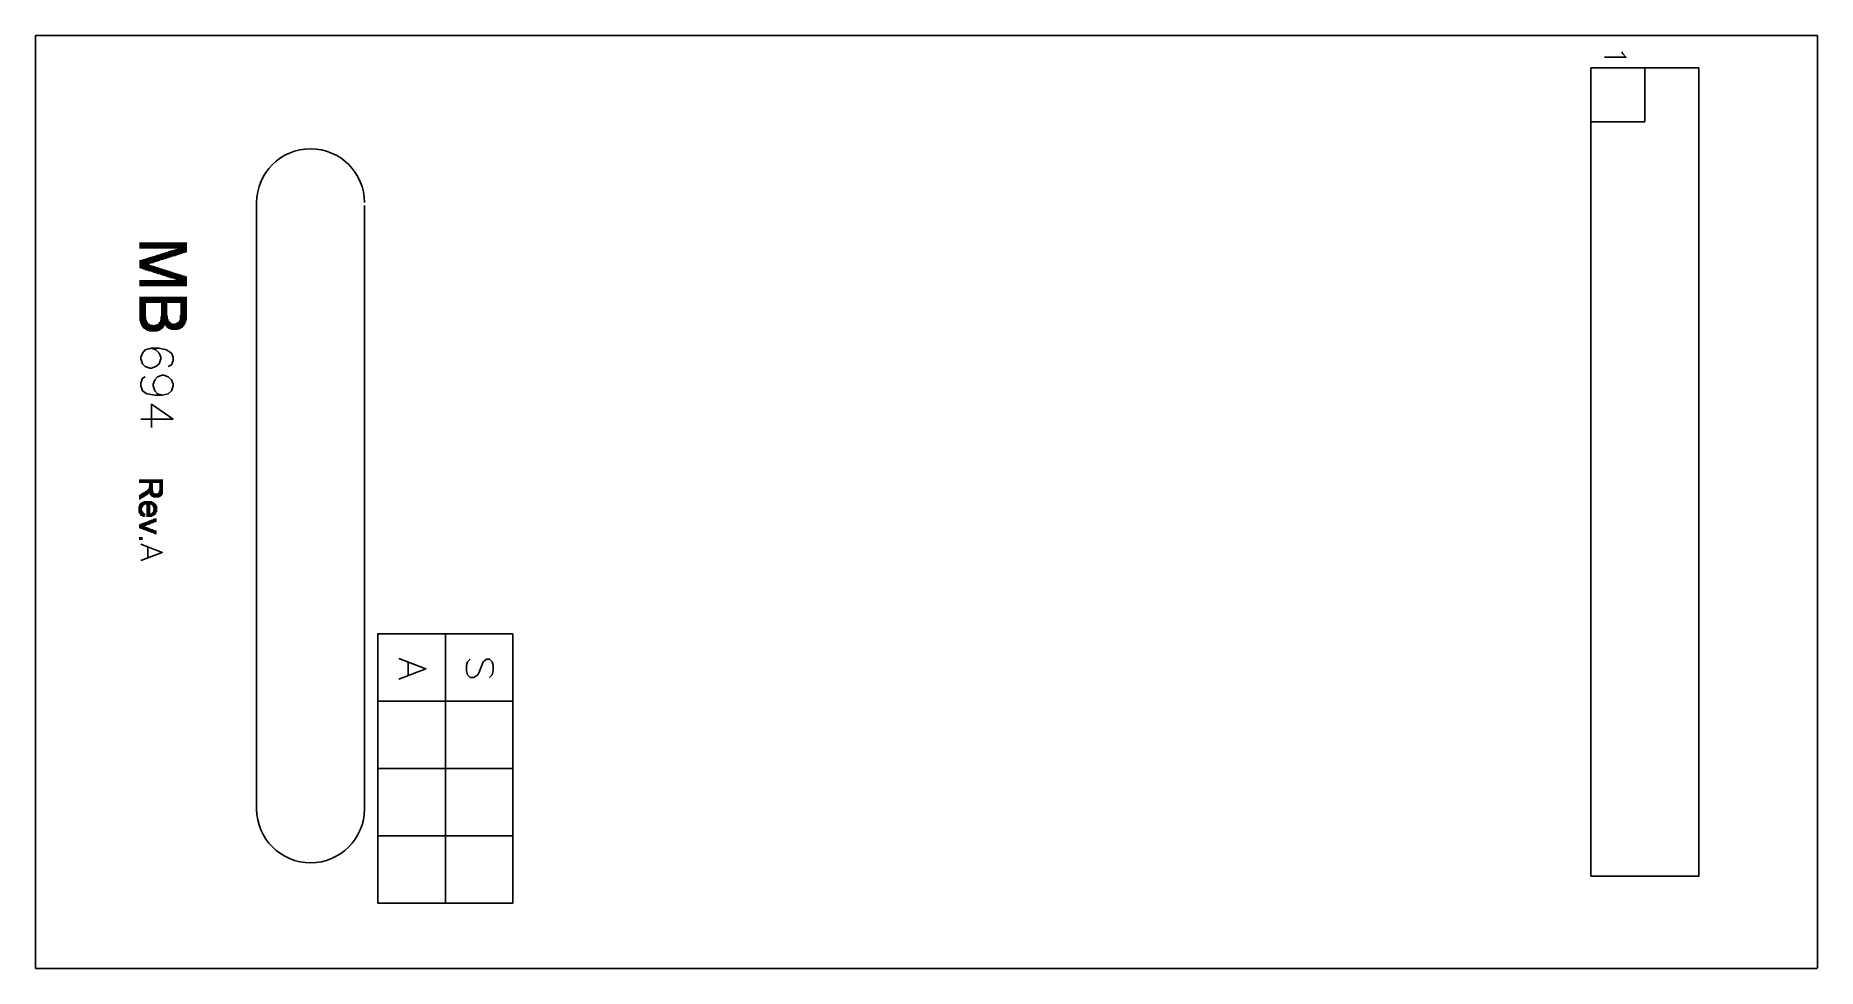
# Model space of a CAD drawing. Extents: x -0.09 to 3.22, y -0.16 to 1.57.
import ezdxf

# ---------------------------------------------------------------- set-up
doc = ezdxf.new("R2010")
doc.units = 0
doc.layers.add('mb694', color=1, linetype='CONTINUOUS')

msp = doc.modelspace()

# ---------------------------------------------------------------- linework, layer by layer
at = {"layer": 'mb694', "color": 4}
for points in [[(-0.086, 1.573), (3.219, 1.573)], [(-0.086, -0.158), (-0.086, 1.573)], [(3.218, -0.158), (3.219, -0.157), (3.219, 1.573)], [(2.856, 1.543), (2.858, 1.539), (2.864, 1.533), (2.824, 1.533)], [(2.799, 0.013), (2.799, 1.513)], [(2.799, 1.513), (2.999, 1.513)], [(2.799, 0.013), (2.999, 0.013), (2.999, 1.513)], [(2.899, 1.413), (2.899, 1.513)], [(2.799, 1.413), (2.899, 1.413)], [(0.324, 0.138), (0.324, 1.263)], [(0.524, 0.138), (0.524, 1.258)], [(0.108, 1.178), (0.108, 1.189)], [(0.109, 1.178), (0.109, 1.189)], [(0.11, 1.178), (0.11, 1.189)], [(0.111, 1.178), (0.111, 1.189)], [(0.111, 1.141), (0.111, 1.157)], [(0.112, 1.178), (0.112, 1.189)], [(0.112, 1.14), (0.112, 1.157)], [(0.113, 1.178), (0.113, 1.189)], [(0.113, 1.14), (0.113, 1.157)], [(0.114, 1.178), (0.114, 1.189)], [(0.114, 1.14), (0.114, 1.157)], [(0.115, 1.178), (0.115, 1.189)], [(0.115, 1.139), (0.115, 1.158)], [(0.116, 1.178), (0.116, 1.189)], [(0.116, 1.139), (0.116, 1.158)], [(0.117, 1.178), (0.117, 1.189)], [(0.117, 1.139), (0.117, 1.158)], [(0.118, 1.178), (0.118, 1.189)], [(0.118, 1.138), (0.118, 1.159)], [(0.119, 1.178), (0.119, 1.189)], [(0.119, 1.138), (0.119, 1.159)], [(0.12, 1.178), (0.12, 1.189)], [(0.12, 1.138), (0.12, 1.159)], [(0.121, 1.178), (0.121, 1.189)], [(0.121, 1.137), (0.121, 1.16)], [(0.122, 1.178), (0.122, 1.189)], [(0.122, 1.149), (0.122, 1.16)], [(0.123, 1.178), (0.123, 1.189)], [(0.123, 1.149), (0.123, 1.16)], [(0.124, 1.178), (0.124, 1.189)], [(0.124, 1.149), (0.124, 1.161)], [(0.125, 1.178), (0.125, 1.189)], [(0.125, 1.15), (0.125, 1.161)], [(0.126, 1.178), (0.126, 1.189)], [(0.126, 1.15), (0.126, 1.161)], [(0.127, 1.178), (0.127, 1.189)], [(0.127, 1.15), (0.127, 1.162)], [(0.128, 1.178), (0.128, 1.189)], [(0.128, 1.151), (0.128, 1.162)], [(0.129, 1.178), (0.129, 1.189)], [(0.129, 1.151), (0.129, 1.162)], [(0.13, 1.178), (0.13, 1.189)], [(0.13, 1.151), (0.13, 1.163)], [(0.131, 1.178), (0.131, 1.189)], [(0.131, 1.151), (0.131, 1.163)], [(0.132, 1.178), (0.132, 1.189)], [(0.132, 1.152), (0.132, 1.163)], [(0.133, 1.178), (0.133, 1.189)], [(0.133, 1.152), (0.133, 1.163)], [(0.134, 1.178), (0.134, 1.189)], [(0.134, 1.152), (0.134, 1.164)], [(0.135, 1.178), (0.135, 1.189)], [(0.135, 1.153), (0.135, 1.164)], [(0.136, 1.178), (0.136, 1.189)], [(0.136, 1.153), (0.136, 1.164)], [(0.137, 1.178), (0.137, 1.189)], [(0.137, 1.153), (0.137, 1.165)], [(0.138, 1.178), (0.138, 1.189)], [(0.138, 1.154), (0.138, 1.165)], [(0.139, 1.178), (0.139, 1.189)], [(0.139, 1.154), (0.139, 1.165)], [(0.14, 1.178), (0.14, 1.189)], [(0.14, 1.154), (0.14, 1.166)], [(0.141, 1.178), (0.141, 1.189)], [(0.141, 1.155), (0.141, 1.166)], [(0.142, 1.178), (0.142, 1.189)], [(0.142, 1.155), (0.142, 1.166)], [(0.143, 1.178), (0.143, 1.189)], [(0.143, 1.155), (0.143, 1.167)], [(0.144, 1.178), (0.144, 1.189)], [(0.144, 1.156), (0.144, 1.167)], [(0.145, 1.178), (0.145, 1.189)], [(0.145, 1.156), (0.145, 1.167)], [(0.146, 1.178), (0.146, 1.189)], [(0.146, 1.156), (0.146, 1.168)], [(0.147, 1.178), (0.147, 1.189)], [(0.147, 1.157), (0.147, 1.168)], [(0.148, 1.178), (0.148, 1.189)], [(0.148, 1.157), (0.148, 1.168)], [(0.149, 1.178), (0.149, 1.189)], [(0.149, 1.157), (0.149, 1.168)], [(0.15, 1.178), (0.15, 1.189)], [(0.15, 1.157), (0.15, 1.169)], [(0.151, 1.178), (0.151, 1.189)], [(0.151, 1.158), (0.151, 1.169)], [(0.152, 1.178), (0.152, 1.189)], [(0.152, 1.158), (0.152, 1.169)], [(0.153, 1.178), (0.153, 1.189)], [(0.153, 1.158), (0.153, 1.17)], [(0.154, 1.178), (0.154, 1.189)], [(0.154, 1.159), (0.154, 1.17)], [(0.155, 1.178), (0.155, 1.189)], [(0.155, 1.159), (0.155, 1.17)], [(0.156, 1.178), (0.156, 1.189)], [(0.156, 1.159), (0.156, 1.171)], [(0.157, 1.178), (0.157, 1.189)], [(0.157, 1.16), (0.157, 1.171)], [(0.158, 1.178), (0.158, 1.189)], [(0.158, 1.16), (0.158, 1.171)], [(0.159, 1.178), (0.159, 1.189)], [(0.159, 1.16), (0.159, 1.172)], [(0.16, 1.178), (0.16, 1.189)], [(0.16, 1.161), (0.16, 1.172)], [(0.161, 1.178), (0.161, 1.189)], [(0.161, 1.161), (0.161, 1.172)], [(0.162, 1.178), (0.162, 1.189)], [(0.162, 1.161), (0.162, 1.173)], [(0.163, 1.178), (0.163, 1.189)], [(0.163, 1.162), (0.163, 1.173)], [(0.164, 1.178), (0.164, 1.189)], [(0.164, 1.162), (0.164, 1.173)], [(0.165, 1.178), (0.165, 1.189)], [(0.165, 1.162), (0.165, 1.174)], [(0.166, 1.178), (0.166, 1.189)], [(0.166, 1.163), (0.166, 1.174)], [(0.167, 1.178), (0.167, 1.189)], [(0.167, 1.163), (0.167, 1.174)], [(0.168, 1.178), (0.168, 1.189)], [(0.168, 1.163), (0.168, 1.174)], [(0.169, 1.178), (0.169, 1.189)], [(0.169, 1.164), (0.169, 1.175)], [(0.17, 1.178), (0.17, 1.189)], [(0.17, 1.164), (0.17, 1.175)], [(0.171, 1.178), (0.171, 1.189)], [(0.171, 1.164), (0.171, 1.175)], [(0.172, 1.178), (0.172, 1.189)], [(0.172, 1.164), (0.172, 1.176)], [(0.173, 1.178), (0.173, 1.189)], [(0.173, 1.165), (0.173, 1.176)], [(0.174, 1.178), (0.174, 1.189)], [(0.174, 1.165), (0.174, 1.176)], [(0.175, 1.178), (0.175, 1.189)], [(0.175, 1.165), (0.175, 1.177)], [(0.176, 1.178), (0.176, 1.189)], [(0.176, 1.166), (0.176, 1.177)], [(0.177, 1.178), (0.177, 1.189)], [(0.177, 1.166), (0.177, 1.177)], [(0.178, 1.166), (0.178, 1.189)], [(0.179, 1.167), (0.179, 1.189)], [(0.18, 1.167), (0.18, 1.189)], [(0.181, 1.167), (0.181, 1.189)], [(0.182, 1.168), (0.182, 1.189)], [(0.183, 1.168), (0.183, 1.189)], [(0.184, 1.168), (0.184, 1.189)], [(0.185, 1.169), (0.185, 1.189)], [(0.186, 1.169), (0.186, 1.189)], [(0.187, 1.169), (0.187, 1.189)], [(0.188, 1.17), (0.188, 1.189)], [(0.189, 1.17), (0.189, 1.189)], [(0.19, 1.17), (0.19, 1.189)], [(0.191, 1.17), (0.191, 1.189)], [(0.192, 1.171), (0.192, 1.189)], [(0.193, 1.171), (0.193, 1.189)], [(0.108, 1.142), (0.108, 1.156)], [(0.109, 1.141), (0.109, 1.156)], [(0.11, 1.141), (0.11, 1.156)], [(0.122, 1.137), (0.122, 1.148)], [(0.123, 1.137), (0.123, 1.148)], [(0.124, 1.136), (0.124, 1.148)], [(0.125, 1.136), (0.125, 1.147)], [(0.126, 1.136), (0.126, 1.147)], [(0.127, 1.136), (0.127, 1.147)], [(0.128, 1.135), (0.128, 1.146)], [(0.129, 1.135), (0.129, 1.146)], [(0.13, 1.135), (0.13, 1.146)], [(0.131, 1.134), (0.131, 1.146)], [(0.132, 1.134), (0.132, 1.145)], [(0.133, 1.134), (0.133, 1.145)], [(0.134, 1.133), (0.134, 1.145)], [(0.135, 1.133), (0.135, 1.144)], [(0.136, 1.133), (0.136, 1.144)], [(0.137, 1.132), (0.137, 1.144)], [(0.138, 1.132), (0.138, 1.143)], [(0.139, 1.132), (0.139, 1.143)], [(0.14, 1.131), (0.14, 1.143)], [(0.141, 1.131), (0.141, 1.142)], [(0.142, 1.131), (0.142, 1.142)], [(0.143, 1.13), (0.143, 1.142)], [(0.144, 1.13), (0.144, 1.141)], [(0.145, 1.13), (0.145, 1.141)], [(0.146, 1.13), (0.146, 1.141)], [(0.147, 1.129), (0.147, 1.14)], [(0.148, 1.129), (0.148, 1.14)], [(0.149, 1.129), (0.149, 1.14)], [(0.15, 1.128), (0.15, 1.139)], [(0.151, 1.128), (0.151, 1.139)], [(0.152, 1.128), (0.152, 1.139)], [(0.153, 1.127), (0.153, 1.139)], [(0.154, 1.127), (0.154, 1.138)], [(0.155, 1.127), (0.155, 1.138)], [(0.156, 1.126), (0.156, 1.138)], [(0.157, 1.126), (0.157, 1.137)], [(0.158, 1.126), (0.158, 1.137)], [(0.159, 1.125), (0.159, 1.137)], [(0.16, 1.125), (0.16, 1.136)], [(0.161, 1.125), (0.161, 1.136)], [(0.162, 1.124), (0.162, 1.136)], [(0.163, 1.124), (0.163, 1.135)], [(0.164, 1.124), (0.164, 1.135)], [(0.165, 1.123), (0.165, 1.135)], [(0.166, 1.123), (0.166, 1.134)], [(0.167, 1.123), (0.167, 1.134)], [(0.168, 1.123), (0.168, 1.134)], [(0.169, 1.122), (0.169, 1.133)], [(0.17, 1.122), (0.17, 1.133)], [(0.171, 1.122), (0.171, 1.133)], [(0.172, 1.121), (0.172, 1.132)], [(0.173, 1.121), (0.173, 1.132)], [(0.174, 1.121), (0.174, 1.132)], [(0.175, 1.12), (0.175, 1.131)], [(0.176, 1.12), (0.176, 1.131)], [(0.177, 1.12), (0.177, 1.131)], [(0.178, 1.108), (0.178, 1.131)], [(0.179, 1.108), (0.179, 1.13)], [(0.18, 1.108), (0.18, 1.13)], [(0.181, 1.108), (0.181, 1.13)], [(0.182, 1.108), (0.182, 1.129)], [(0.183, 1.108), (0.183, 1.129)], [(0.184, 1.108), (0.184, 1.129)], [(0.185, 1.108), (0.185, 1.128)], [(0.186, 1.108), (0.186, 1.128)], [(0.187, 1.108), (0.187, 1.128)], [(0.188, 1.108), (0.188, 1.127)], [(0.189, 1.108), (0.189, 1.127)], [(0.19, 1.108), (0.19, 1.127)], [(0.191, 1.108), (0.191, 1.126)], [(0.192, 1.108), (0.192, 1.126)], [(0.193, 1.108), (0.193, 1.126)], [(0.108, 1.108), (0.108, 1.119)], [(0.109, 1.108), (0.109, 1.119)], [(0.11, 1.108), (0.11, 1.119)], [(0.111, 1.108), (0.111, 1.119)], [(0.112, 1.108), (0.112, 1.119)], [(0.113, 1.108), (0.113, 1.119)], [(0.114, 1.108), (0.114, 1.119)], [(0.115, 1.108), (0.115, 1.119)], [(0.116, 1.108), (0.116, 1.119)], [(0.117, 1.108), (0.117, 1.119)], [(0.118, 1.108), (0.118, 1.119)], [(0.119, 1.108), (0.119, 1.119)], [(0.12, 1.108), (0.12, 1.119)], [(0.121, 1.108), (0.121, 1.119)], [(0.122, 1.108), (0.122, 1.119)], [(0.123, 1.108), (0.123, 1.119)], [(0.124, 1.108), (0.124, 1.119)], [(0.125, 1.108), (0.125, 1.119)], [(0.126, 1.108), (0.126, 1.119)], [(0.127, 1.108), (0.127, 1.119)], [(0.128, 1.108), (0.128, 1.119)], [(0.129, 1.108), (0.129, 1.119)], [(0.13, 1.108), (0.13, 1.119)], [(0.131, 1.108), (0.131, 1.119)], [(0.132, 1.108), (0.132, 1.119)], [(0.133, 1.108), (0.133, 1.119)], [(0.134, 1.108), (0.134, 1.119)], [(0.135, 1.108), (0.135, 1.119)], [(0.136, 1.108), (0.136, 1.119)], [(0.137, 1.108), (0.137, 1.119)], [(0.138, 1.108), (0.138, 1.119)], [(0.139, 1.108), (0.139, 1.119)], [(0.14, 1.108), (0.14, 1.119)], [(0.141, 1.108), (0.141, 1.119)], [(0.142, 1.108), (0.142, 1.119)], [(0.143, 1.108), (0.143, 1.119)], [(0.144, 1.108), (0.144, 1.119)], [(0.145, 1.108), (0.145, 1.119)], [(0.146, 1.108), (0.146, 1.119)], [(0.147, 1.108), (0.147, 1.119)], [(0.148, 1.108), (0.148, 1.119)], [(0.149, 1.108), (0.149, 1.119)], [(0.15, 1.108), (0.15, 1.119)], [(0.151, 1.108), (0.151, 1.119)], [(0.152, 1.108), (0.152, 1.119)], [(0.153, 1.108), (0.153, 1.119)], [(0.154, 1.108), (0.154, 1.119)], [(0.155, 1.108), (0.155, 1.119)], [(0.156, 1.108), (0.156, 1.119)], [(0.157, 1.108), (0.157, 1.119)], [(0.158, 1.108), (0.158, 1.119)], [(0.159, 1.108), (0.159, 1.119)], [(0.16, 1.108), (0.16, 1.119)], [(0.161, 1.108), (0.161, 1.119)], [(0.162, 1.108), (0.162, 1.119)], [(0.163, 1.108), (0.163, 1.119)], [(0.164, 1.108), (0.164, 1.119)], [(0.165, 1.108), (0.165, 1.119)], [(0.166, 1.108), (0.166, 1.119)], [(0.167, 1.108), (0.167, 1.119)], [(0.168, 1.108), (0.168, 1.119)], [(0.169, 1.108), (0.169, 1.119)], [(0.17, 1.108), (0.17, 1.119)], [(0.171, 1.108), (0.171, 1.119)], [(0.172, 1.108), (0.172, 1.119)], [(0.173, 1.108), (0.173, 1.119)], [(0.174, 1.108), (0.174, 1.119)], [(0.175, 1.108), (0.175, 1.119)], [(0.176, 1.108), (0.176, 1.119)], [(0.177, 1.108), (0.177, 1.119)], [(0.108, 1.044), (0.108, 1.088)], [(0.109, 1.04), (0.109, 1.088)], [(0.11, 1.038), (0.11, 1.088)], [(0.111, 1.035), (0.111, 1.088)], [(0.112, 1.034), (0.112, 1.088)], [(0.113, 1.032), (0.113, 1.088)], [(0.114, 1.031), (0.114, 1.088)], [(0.115, 1.03), (0.115, 1.088)], [(0.116, 1.029), (0.116, 1.088)], [(0.117, 1.029), (0.117, 1.088)], [(0.118, 1.077), (0.118, 1.088)], [(0.119, 1.077), (0.119, 1.088)], [(0.12, 1.077), (0.12, 1.088)], [(0.121, 1.077), (0.121, 1.088)], [(0.122, 1.077), (0.122, 1.088)], [(0.123, 1.077), (0.123, 1.088)], [(0.124, 1.077), (0.124, 1.088)], [(0.125, 1.077), (0.125, 1.088)], [(0.126, 1.077), (0.126, 1.088)], [(0.127, 1.077), (0.127, 1.088)], [(0.128, 1.077), (0.128, 1.088)], [(0.129, 1.077), (0.129, 1.088)], [(0.13, 1.077), (0.13, 1.088)], [(0.131, 1.077), (0.131, 1.088)], [(0.132, 1.077), (0.132, 1.088)], [(0.133, 1.077), (0.133, 1.088)], [(0.134, 1.077), (0.134, 1.088)], [(0.135, 1.077), (0.135, 1.088)], [(0.136, 1.077), (0.136, 1.088)], [(0.137, 1.077), (0.137, 1.088)], [(0.138, 1.077), (0.138, 1.088)], [(0.139, 1.077), (0.139, 1.088)], [(0.14, 1.077), (0.14, 1.088)], [(0.141, 1.077), (0.141, 1.088)], [(0.142, 1.077), (0.142, 1.088)], [(0.143, 1.077), (0.143, 1.088)], [(0.144, 1.077), (0.144, 1.088)], [(0.145, 1.077), (0.145, 1.088)], [(0.146, 1.077), (0.146, 1.088)], [(0.147, 1.077), (0.147, 1.088)], [(0.148, 1.029), (0.148, 1.088)], [(0.149, 1.03), (0.149, 1.088)], [(0.15, 1.031), (0.15, 1.088)], [(0.151, 1.033), (0.151, 1.088)], [(0.152, 1.034), (0.152, 1.088)], [(0.153, 1.036), (0.153, 1.088)], [(0.154, 1.037), (0.154, 1.088)], [(0.155, 1.036), (0.155, 1.088)], [(0.156, 1.034), (0.156, 1.088)], [(0.157, 1.033), (0.157, 1.088)], [(0.158, 1.077), (0.158, 1.088)], [(0.159, 1.077), (0.159, 1.088)], [(0.16, 1.077), (0.16, 1.088)], [(0.161, 1.077), (0.161, 1.088)], [(0.162, 1.077), (0.162, 1.088)], [(0.163, 1.077), (0.163, 1.088)], [(0.164, 1.077), (0.164, 1.088)], [(0.165, 1.077), (0.165, 1.088)], [(0.166, 1.077), (0.166, 1.088)], [(0.167, 1.077), (0.167, 1.088)], [(0.168, 1.077), (0.168, 1.088)], [(0.169, 1.077), (0.169, 1.088)], [(0.17, 1.077), (0.17, 1.088)], [(0.171, 1.077), (0.171, 1.088)], [(0.172, 1.077), (0.172, 1.088)], [(0.173, 1.077), (0.173, 1.088)], [(0.174, 1.077), (0.174, 1.088)], [(0.175, 1.077), (0.175, 1.088)], [(0.176, 1.077), (0.176, 1.088)], [(0.177, 1.077), (0.177, 1.088)], [(0.178, 1.077), (0.178, 1.088)], [(0.179, 1.077), (0.179, 1.088)], [(0.18, 1.077), (0.18, 1.088)], [(0.181, 1.077), (0.181, 1.088)], [(0.182, 1.077), (0.182, 1.088)], [(0.183, 1.077), (0.183, 1.088)], [(0.184, 1.031), (0.184, 1.088)], [(0.185, 1.031), (0.185, 1.088)], [(0.186, 1.032), (0.186, 1.088)], [(0.187, 1.033), (0.187, 1.088)], [(0.188, 1.034), (0.188, 1.088)], [(0.189, 1.036), (0.189, 1.088)], [(0.19, 1.037), (0.19, 1.088)], [(0.191, 1.039), (0.191, 1.088)], [(0.192, 1.041), (0.192, 1.088)], [(0.193, 1.045), (0.193, 1.088)], [(0.118, 1.028), (0.118, 1.051)], [(0.119, 1.027), (0.119, 1.045)], [(0.12, 1.027), (0.12, 1.042)], [(0.121, 1.026), (0.121, 1.041)], [(0.122, 1.026), (0.122, 1.039)], [(0.123, 1.025), (0.123, 1.039)], [(0.124, 1.025), (0.124, 1.038)], [(0.125, 1.025), (0.125, 1.037)], [(0.126, 1.024), (0.126, 1.037)], [(0.127, 1.024), (0.127, 1.036)], [(0.128, 1.024), (0.128, 1.036)], [(0.129, 1.024), (0.129, 1.036)], [(0.13, 1.024), (0.13, 1.036)], [(0.131, 1.024), (0.131, 1.035)], [(0.132, 1.024), (0.132, 1.035)], [(0.133, 1.024), (0.133, 1.035)], [(0.134, 1.024), (0.134, 1.035)], [(0.135, 1.024), (0.135, 1.036)], [(0.136, 1.024), (0.136, 1.036)], [(0.137, 1.024), (0.137, 1.036)], [(0.138, 1.024), (0.138, 1.036)], [(0.139, 1.024), (0.139, 1.037)], [(0.14, 1.025), (0.14, 1.037)], [(0.141, 1.025), (0.141, 1.038)], [(0.142, 1.025), (0.142, 1.038)], [(0.143, 1.026), (0.143, 1.039)], [(0.144, 1.026), (0.144, 1.041)], [(0.145, 1.027), (0.145, 1.042)], [(0.146, 1.028), (0.146, 1.045)], [(0.147, 1.028), (0.147, 1.052)], [(0.158, 1.032), (0.158, 1.053)], [(0.159, 1.031), (0.159, 1.047)], [(0.16, 1.03), (0.16, 1.044)], [(0.161, 1.03), (0.161, 1.043)], [(0.162, 1.029), (0.162, 1.041)], [(0.163, 1.029), (0.163, 1.041)], [(0.164, 1.028), (0.164, 1.04)], [(0.165, 1.028), (0.165, 1.039)], [(0.166, 1.027), (0.166, 1.039)], [(0.167, 1.027), (0.167, 1.039)], [(0.168, 1.027), (0.168, 1.039)], [(0.169, 1.027), (0.169, 1.038)], [(0.17, 1.027), (0.17, 1.038)], [(0.171, 1.027), (0.171, 1.038)], [(0.172, 1.027), (0.172, 1.038)], [(0.173, 1.027), (0.173, 1.039)], [(0.174, 1.027), (0.174, 1.039)], [(0.175, 1.027), (0.175, 1.039)], [(0.176, 1.027), (0.176, 1.04)], [(0.177, 1.027), (0.177, 1.04)], [(0.178, 1.028), (0.178, 1.041)], [(0.179, 1.028), (0.179, 1.041)], [(0.18, 1.028), (0.18, 1.042)], [(0.181, 1.029), (0.181, 1.044)], [(0.182, 1.029), (0.182, 1.046)], [(0.183, 1.03), (0.183, 1.054)], [(0.16, 0.959), (0.166, 0.962), (0.169, 0.97), (0.169, 0.976), (0.166, 0.984), (0.157, 0.99), (0.143, 0.993), (0.129, 0.993), (0.117, 0.99), (0.112, 0.984), (0.109, 0.976), (0.109, 0.973), (0.112, 0.964), (0.117, 0.959), (0.126, 0.956), (0.129, 0.956), (0.137, 0.959), (0.143, 0.964), (0.146, 0.973), (0.146, 0.976), (0.143, 0.984), (0.137, 0.99), (0.129, 0.993)], [(0.149, 0.906), (0.14, 0.908), (0.135, 0.914), (0.132, 0.923), (0.132, 0.926), (0.135, 0.934), (0.14, 0.94), (0.149, 0.943), (0.152, 0.943), (0.16, 0.94), (0.166, 0.934), (0.169, 0.926), (0.169, 0.923), (0.166, 0.914), (0.16, 0.908), (0.149, 0.906), (0.135, 0.906), (0.12, 0.908), (0.112, 0.914), (0.109, 0.923), (0.109, 0.928), (0.112, 0.937), (0.117, 0.94)], [(0.169, 0.861), (0.109, 0.861)], [(0.169, 0.861), (0.129, 0.889), (0.129, 0.846)], [(0.107, 0.743), (0.107, 0.749)], [(0.108, 0.743), (0.108, 0.749)], [(0.109, 0.743), (0.109, 0.749)], [(0.11, 0.743), (0.11, 0.749)], [(0.111, 0.743), (0.111, 0.749)], [(0.112, 0.743), (0.112, 0.749)], [(0.113, 0.743), (0.113, 0.749)], [(0.114, 0.743), (0.114, 0.749)], [(0.115, 0.743), (0.115, 0.749)], [(0.116, 0.743), (0.116, 0.749)], [(0.117, 0.743), (0.117, 0.749)], [(0.118, 0.743), (0.118, 0.749)], [(0.119, 0.743), (0.119, 0.749)], [(0.119, 0.72), (0.119, 0.728)], [(0.12, 0.743), (0.12, 0.749)], [(0.12, 0.721), (0.12, 0.728)], [(0.121, 0.743), (0.121, 0.749)], [(0.121, 0.721), (0.121, 0.729)], [(0.122, 0.743), (0.122, 0.749)], [(0.122, 0.722), (0.122, 0.73)], [(0.123, 0.743), (0.123, 0.749)], [(0.123, 0.723), (0.123, 0.731)], [(0.124, 0.743), (0.124, 0.749)], [(0.124, 0.724), (0.124, 0.732)], [(0.125, 0.743), (0.125, 0.749)], [(0.125, 0.726), (0.125, 0.735)], [(0.126, 0.724), (0.126, 0.749)], [(0.127, 0.721), (0.127, 0.749)], [(0.128, 0.72), (0.128, 0.749)], [(0.129, 0.719), (0.129, 0.749)], [(0.13, 0.718), (0.13, 0.749)], [(0.131, 0.743), (0.131, 0.749)], [(0.131, 0.717), (0.131, 0.729)], [(0.132, 0.743), (0.132, 0.749)], [(0.133, 0.743), (0.133, 0.749)], [(0.134, 0.743), (0.134, 0.749)], [(0.135, 0.743), (0.135, 0.749)], [(0.136, 0.743), (0.136, 0.749)], [(0.137, 0.743), (0.137, 0.749)], [(0.138, 0.743), (0.138, 0.749)], [(0.139, 0.743), (0.139, 0.749)], [(0.14, 0.743), (0.14, 0.749)], [(0.141, 0.743), (0.141, 0.749)], [(0.142, 0.743), (0.142, 0.749)], [(0.143, 0.743), (0.143, 0.749)], [(0.144, 0.743), (0.144, 0.749)], [(0.144, 0.717), (0.144, 0.728)], [(0.145, 0.718), (0.145, 0.749)], [(0.146, 0.719), (0.146, 0.749)], [(0.147, 0.719), (0.147, 0.749)], [(0.148, 0.721), (0.148, 0.749)], [(0.149, 0.723), (0.149, 0.749)], [(0.106, 0.688), (0.106, 0.7)], [(0.107, 0.712), (0.107, 0.72)], [(0.107, 0.686), (0.107, 0.702)], [(0.108, 0.713), (0.108, 0.721)], [(0.108, 0.685), (0.108, 0.704)], [(0.109, 0.714), (0.109, 0.721)], [(0.109, 0.683), (0.109, 0.705)], [(0.11, 0.714), (0.11, 0.722)], [(0.11, 0.682), (0.11, 0.706)], [(0.111, 0.715), (0.111, 0.723)], [(0.111, 0.696), (0.111, 0.706)], [(0.112, 0.715), (0.112, 0.723)], [(0.112, 0.699), (0.112, 0.707)], [(0.113, 0.716), (0.113, 0.724)], [(0.113, 0.7), (0.113, 0.708)], [(0.114, 0.717), (0.114, 0.725)], [(0.114, 0.701), (0.114, 0.708)], [(0.115, 0.717), (0.115, 0.725)], [(0.115, 0.702), (0.115, 0.708)], [(0.116, 0.718), (0.116, 0.726)], [(0.116, 0.703), (0.116, 0.709)], [(0.117, 0.719), (0.117, 0.726)], [(0.117, 0.703), (0.117, 0.709)], [(0.118, 0.719), (0.118, 0.727)], [(0.118, 0.703), (0.118, 0.709)], [(0.119, 0.703), (0.119, 0.709)], [(0.12, 0.704), (0.12, 0.709)], [(0.121, 0.68), (0.121, 0.709)], [(0.122, 0.68), (0.122, 0.709)], [(0.123, 0.68), (0.123, 0.709)], [(0.124, 0.68), (0.124, 0.709)], [(0.125, 0.68), (0.125, 0.709)], [(0.126, 0.704), (0.126, 0.709)], [(0.127, 0.703), (0.127, 0.709)], [(0.128, 0.703), (0.128, 0.709)], [(0.129, 0.703), (0.129, 0.708)], [(0.13, 0.702), (0.13, 0.708)], [(0.131, 0.701), (0.131, 0.708)], [(0.132, 0.717), (0.132, 0.725)], [(0.132, 0.699), (0.132, 0.707)], [(0.133, 0.716), (0.133, 0.724)], [(0.133, 0.696), (0.133, 0.706)], [(0.134, 0.716), (0.134, 0.723)], [(0.134, 0.683), (0.134, 0.705)], [(0.135, 0.716), (0.135, 0.723)], [(0.135, 0.684), (0.135, 0.705)], [(0.136, 0.716), (0.136, 0.723)], [(0.136, 0.685), (0.136, 0.703)], [(0.137, 0.716), (0.137, 0.722)], [(0.137, 0.687), (0.137, 0.702)], [(0.138, 0.716), (0.138, 0.722)], [(0.138, 0.689), (0.138, 0.7)], [(0.139, 0.716), (0.139, 0.723)], [(0.14, 0.716), (0.14, 0.723)], [(0.141, 0.716), (0.141, 0.723)], [(0.142, 0.716), (0.142, 0.724)], [(0.143, 0.717), (0.143, 0.725)], [(0.107, 0.659), (0.107, 0.666)], [(0.108, 0.659), (0.108, 0.666)], [(0.109, 0.659), (0.109, 0.666)], [(0.11, 0.658), (0.11, 0.667)], [(0.111, 0.682), (0.111, 0.692)], [(0.111, 0.658), (0.111, 0.667)], [(0.112, 0.681), (0.112, 0.689)], [(0.112, 0.657), (0.112, 0.668)], [(0.113, 0.681), (0.113, 0.688)], [(0.113, 0.657), (0.113, 0.668)], [(0.114, 0.68), (0.114, 0.687)], [(0.114, 0.657), (0.114, 0.668)], [(0.115, 0.68), (0.115, 0.686)], [(0.115, 0.663), (0.115, 0.669)], [(0.115, 0.656), (0.115, 0.662)], [(0.116, 0.681), (0.116, 0.686)], [(0.116, 0.663), (0.116, 0.669)], [(0.116, 0.656), (0.116, 0.662)], [(0.117, 0.663), (0.117, 0.669)], [(0.117, 0.655), (0.117, 0.662)], [(0.118, 0.664), (0.118, 0.67)], [(0.118, 0.655), (0.118, 0.661)], [(0.119, 0.664), (0.119, 0.67)], [(0.119, 0.655), (0.119, 0.661)], [(0.12, 0.665), (0.12, 0.671)], [(0.121, 0.665), (0.121, 0.671)], [(0.122, 0.665), (0.122, 0.671)], [(0.123, 0.666), (0.123, 0.672)], [(0.124, 0.666), (0.124, 0.672)], [(0.125, 0.666), (0.125, 0.673)], [(0.126, 0.68), (0.126, 0.685)], [(0.126, 0.667), (0.126, 0.673)], [(0.127, 0.68), (0.127, 0.686)], [(0.127, 0.667), (0.127, 0.673)], [(0.128, 0.68), (0.128, 0.686)], [(0.128, 0.668), (0.128, 0.674)], [(0.129, 0.681), (0.129, 0.686)], [(0.129, 0.668), (0.129, 0.674)], [(0.13, 0.681), (0.13, 0.687)], [(0.13, 0.668), (0.13, 0.675)], [(0.131, 0.681), (0.131, 0.688)], [(0.131, 0.669), (0.131, 0.675)], [(0.132, 0.682), (0.132, 0.689)], [(0.132, 0.669), (0.132, 0.675)], [(0.133, 0.683), (0.133, 0.693)], [(0.133, 0.67), (0.133, 0.676)], [(0.134, 0.67), (0.134, 0.676)], [(0.135, 0.67), (0.135, 0.676)], [(0.136, 0.671), (0.136, 0.677)], [(0.137, 0.671), (0.137, 0.677)], [(0.107, 0.637), (0.107, 0.642)], [(0.108, 0.637), (0.108, 0.642)], [(0.109, 0.637), (0.109, 0.642)], [(0.109, 0.599), (0.149, 0.614), (0.109, 0.629)], [(0.11, 0.637), (0.11, 0.642)], [(0.111, 0.637), (0.111, 0.642)], [(0.12, 0.654), (0.12, 0.66)], [(0.121, 0.654), (0.121, 0.66)], [(0.122, 0.654), (0.122, 0.66)], [(0.123, 0.653), (0.123, 0.659)], [(0.124, 0.653), (0.124, 0.659)], [(0.125, 0.652), (0.125, 0.658)], [(0.126, 0.652), (0.126, 0.658)], [(0.127, 0.652), (0.127, 0.658)], [(0.128, 0.651), (0.128, 0.657)], [(0.129, 0.651), (0.129, 0.657)], [(0.13, 0.65), (0.13, 0.657)], [(0.131, 0.65), (0.131, 0.656)], [(0.132, 0.65), (0.132, 0.656)], [(0.133, 0.649), (0.133, 0.655)], [(0.134, 0.649), (0.134, 0.655)], [(0.135, 0.649), (0.135, 0.655)], [(0.136, 0.648), (0.136, 0.654)], [(0.137, 0.648), (0.137, 0.654)], [(0.122, 0.623), (0.122, 0.604)], [(0.549, -0.037), (0.549, 0.463), (0.799, 0.463)], [(0.674, -0.037), (0.674, 0.463)], [(0.799, -0.037), (0.799, 0.463)], [(0.588, 0.379), (0.638, 0.398), (0.588, 0.417)], [(0.605, 0.41), (0.605, 0.386)], [(0.756, 0.382), (0.761, 0.387), (0.763, 0.394), (0.763, 0.404), (0.761, 0.411), (0.756, 0.416), (0.751, 0.416), (0.746, 0.413), (0.744, 0.411), (0.742, 0.406), (0.737, 0.392), (0.734, 0.387), (0.732, 0.385), (0.727, 0.382), (0.72, 0.382), (0.715, 0.387), (0.713, 0.394), (0.713, 0.404), (0.715, 0.411), (0.72, 0.416)], [(0.549, 0.338), (0.799, 0.338)], [(0.549, 0.213), (0.799, 0.213)], [(0.549, 0.088), (0.799, 0.088)], [(0.549, -0.037), (0.799, -0.037)], [(0.549, -0.037), (0.799, -0.037)], [(-0.086, -0.158), (3.218, -0.158)]]:
    msp.add_lwpolyline(points, dxfattribs=at)
at = {"layer": 'mb694', "color": 1}
for points in [[(-0.086, 1.573), (3.219, 1.573)], [(-0.086, -0.158), (-0.086, 1.573)], [(3.218, -0.158), (3.219, -0.157), (3.219, 1.573)], [(0.324, 0.138), (0.324, 1.263)], [(0.524, 0.138), (0.524, 1.258)], [(-0.086, -0.158), (3.218, -0.158)]]:
    msp.add_lwpolyline(points, dxfattribs=at)
at = {"layer": 'mb694', "color": 4}
for points in [[(0.524, 1.263), (0.524, 1.263), (0.524, 1.263, 1), (0.324, 1.263), (0.324, 1.263)], [(0.324, 0.138), (0.324, 0.138), (0.324, 0.138, 1), (0.524, 0.138), (0.524, 0.138)]]:
    msp.add_lwpolyline(points, format="xyb", dxfattribs=at)
at = {"layer": 'mb694', "color": 1}
for points in [[(0.524, 1.263), (0.524, 1.263), (0.524, 1.263, 1), (0.324, 1.263), (0.324, 1.263)], [(0.324, 0.138), (0.324, 0.138), (0.324, 0.138, 1), (0.524, 0.138), (0.524, 0.138)]]:
    msp.add_lwpolyline(points, format="xyb", dxfattribs=at)

doc.saveas('drawing.dxf')
